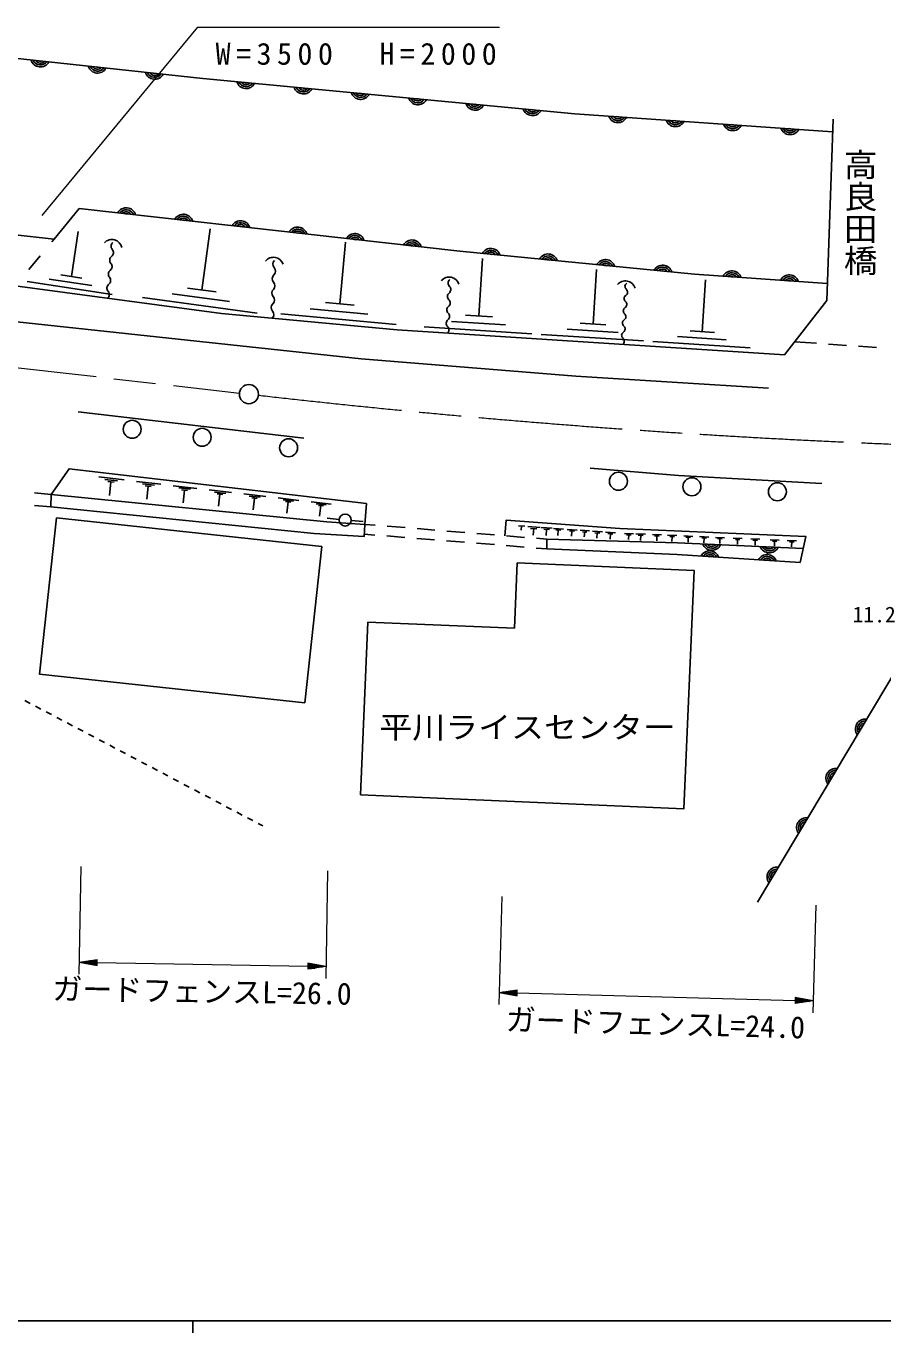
# Model space of a CAD drawing. Units: millimetres, scale not verified. Extents: x 40000 to 680000, y 20000 to 380000.
# Drawn here: x 254090 to 325593, y 204000 to 313115 of the extents above; entities that cross this region are included whole.
import ezdxf
from ezdxf.enums import TextEntityAlignment as Align

# ---------------------------------------------------------------- set-up
doc = ezdxf.new("R2010")
doc.units = ezdxf.units.MM
doc.header["$LTSCALE"] = 1000
doc.linetypes.add('CHAIN', pattern=[18.5, 12, -1.5, 3.5, -1.5])
for name, color, linetype, lineweight in [('M-BGD', 7, 'Continuous', 25), ('M-BMK', 2, 'CHAIN', 13), ('M-BMK-SRVR', 3, 'Continuous', 25), ('M-STR-HTXT', 7, 'Continuous', 13), ('M-STR-STRD', 7, 'Continuous', 25), ('M-TTL-BAND', 7, 'Continuous', 25)]:
    doc.layers.add(name, color=color, linetype=linetype, lineweight=lineweight)
doc.styles.add('@ＭＳ ゴシック', font='')
doc.styles.add('ＭＳ ゴシック', font='')
doc.styles.get('@ＭＳ ゴシック').set_extended_font_data('@MS Gothic')
doc.styles.get('ＭＳ ゴシック').set_extended_font_data('MS Gothic')

msp = doc.modelspace()

# ---------------------------------------------------------------- linework, layer by layer
at = {"layer": 'M-BGD'}
for p, q in [((320907, 290198), (321439, 305343)), ((256428, 295338), (251932, 295819)), ((257863, 292202), (258440, 295978)), ((268764, 291080), (269461, 296191)), ((256228, 295099), (256428, 295338)), ((280270, 289936), (280751, 295072)), ((254305, 292796), (255267, 293948)), ((291880, 288917), (292188, 293724)), ((301410, 288242), (301702, 292795)), ((261260, 290717), (254179, 291798)), ((259561, 291460), (256021, 292000)), ((258748, 292067), (256978, 292337)), ((310526, 287602), (310804, 291933)), ((273382, 289149), (263799, 290455)), ((271073, 290115), (266282, 290767)), ((269962, 290917), (267567, 291243)), ((282618, 289069), (277803, 289519)), ((281474, 289823), (279066, 290049)), ((284965, 288202), (275335, 289102)), ((294094, 288172), (289588, 288461)), ((293006, 288845), (290753, 288989)), ((302477, 288174), (300343, 288310)), ((296309, 287426), (287296, 288004)), ((305605, 286830), (297069, 287377)), ((303508, 287536), (299239, 287810)), ((312521, 286930), (308461, 287191)), ((311541, 287537), (309511, 287667)), ((314517, 286259), (306396, 286779)), ((318224, 286763), (320065, 286633)), ((321063, 286563), (322559, 286457)), ((323556, 286387), (325053, 286281)), ((260146, 275468), (262263, 275221)), ((260659, 275265), (261717, 275142)), ((260907, 275093), (261436, 275031)), ((261171, 275062), (261040, 273934)), ((263295, 275100), (265333, 274862)), ((256186, 274016), (254799, 274148)), ((256151, 272965), (256186, 274016)), ((263789, 274905), (264807, 274786)), ((264028, 274739), (264537, 274680)), ((264282, 274709), (264155, 273623)), ((266364, 274741), (268324, 274512)), ((266839, 274553), (267819, 274439)), ((267069, 274394), (267559, 274337)), ((267314, 274365), (267192, 273320)), ((269355, 274392), (271240, 274171)), ((269812, 274211), (270754, 274101)), ((270032, 274058), (270504, 274003)), ((270268, 274030), (270151, 273025)), ((272270, 274051), (274081, 273839)), ((254776, 273097), (256151, 272965)), ((272708, 273877), (273614, 273771)), ((272921, 273730), (273374, 273677)), ((273147, 273704), (273034, 272737)), ((275110, 273719), (276850, 273516)), ((275532, 273552), (276402, 273450)), ((275735, 273411), (276170, 273360)), ((275953, 273385), (275844, 272457)), ((277878, 273395), (279549, 273200)), ((278283, 273235), (279118, 273138)), ((278479, 273099), (278896, 273051)), ((278687, 273075), (278583, 272184)), ((282347, 271511), (282495, 273258)), ((280218, 271924), (279224, 272032)), ((281214, 271833), (282211, 271757)), ((283200, 270623), (282295, 270696)), ((282347, 271511), (283226, 271439)), ((284223, 271359), (285718, 271237)), ((286715, 271156), (288210, 271035)), ((289206, 270954), (290701, 270833)), ((291698, 270752), (293193, 270630)), ((295175, 271392), (295702, 271353)), ((295438, 271373), (295413, 271022)), ((295950, 271335), (296978, 271261)), ((296197, 271180), (296711, 271142)), ((296454, 271161), (296414, 270613)), ((297067, 271254), (298005, 271186)), ((297292, 271112), (297762, 271078)), ((297527, 271095), (297491, 270594)), ((298097, 271179), (298933, 271118)), ((298298, 271052), (298716, 271022)), ((298507, 271037), (298475, 270592)), ((299243, 271095), (300069, 271035)), ((299441, 270970), (299854, 270940)), ((299648, 270955), (299616, 270515)), ((300327, 271017), (301101, 270960)), ((300513, 270899), (300900, 270871)), ((300706, 270885), (300676, 270472)), ((301347, 270942), (302183, 270881)), ((301548, 270815), (301966, 270785)), ((301757, 270800), (301724, 270354)), ((302448, 270862), (303285, 270801)), ((302649, 270735), (303068, 270705)), ((302859, 270720), (302826, 270274)), ((304021, 270759), (304772, 270726)), ((304204, 270651), (304579, 270634)), ((304392, 270643), (304374, 270242)), ((304986, 270717), (305787, 270682)), ((306359, 270657), (307127, 270624)), ((285691, 270421), (284196, 270542)), ((288183, 270220), (286688, 270341)), ((290675, 270018), (289180, 270139)), ((293167, 269817), (291672, 269938)), ((295659, 269615), (294164, 269736)), ((294190, 270549), (295685, 270428)), ((297560, 269461), (296656, 269535)), ((296682, 270347), (297560, 270276)), ((297560, 270276), (297560, 269461)), ((297560, 270276), (308465, 269976)), ((305181, 270601), (305582, 270584)), ((305382, 270593), (305363, 270165)), ((306547, 270546), (306931, 270530)), ((306739, 270538), (306721, 270129)), ((307625, 270602), (308393, 270569)), ((307812, 270491), (308196, 270475)), ((308004, 270483), (307986, 270073)), ((308465, 269976), (318944, 269503)), ((308969, 270544), (309737, 270510)), ((309156, 270433), (309540, 270416)), ((309348, 270424), (309331, 270015)), ((310289, 270486), (311057, 270453)), ((310477, 270375), (310861, 270359)), ((310669, 270367), (310651, 269957)), ((311612, 270428), (312379, 270395)), ((311799, 270318), (312183, 270301)), ((311991, 270309), (311973, 269900)), ((313095, 270364), (313862, 270330)), ((313282, 270253), (313666, 270236)), ((313474, 270245), (313456, 269835)), ((314567, 270300), (315335, 270266)), ((314754, 270189), (315138, 270172)), ((314946, 270181), (314928, 269771)), ((316182, 270229), (316950, 270196)), ((316370, 270119), (316754, 270102)), ((316562, 270110), (316544, 269701)), ((317610, 270167), (318378, 270134)), ((317797, 270056), (318181, 270040)), ((317989, 270048), (317971, 269638)), ((308424, 268983), (297560, 269461)), ((318689, 268321), (308424, 268983)), ((332570, 269232), (315120, 239970)), ((295071, 268296), (294838, 262832)), ((282615, 263352), (282002, 248918)), ((294838, 262832), (282615, 263352)), ((254427, 256560), (253985, 256793)), ((255312, 256094), (254869, 256327)), ((256196, 255628), (255754, 255861)), ((257081, 255162), (256639, 255395)), ((257966, 254696), (257524, 254929)), ((258851, 254230), (258408, 254463)), ((259736, 253764), (259293, 253997)), ((260620, 253298), (260178, 253531)), ((261505, 252832), (261063, 253065)), ((262390, 252366), (261947, 252599)), ((263275, 251900), (262832, 252133)), ((264159, 251433), (263717, 251666)), ((265044, 250967), (264602, 251200)), ((265929, 250501), (265487, 250734)), ((266814, 250035), (266371, 250268)), ((267698, 249569), (267256, 249802)), ((268583, 249103), (268141, 249336)), ((269468, 248637), (269026, 248870)), ((270353, 248171), (269910, 248404)), ((271238, 247705), (270795, 247938)), ((272122, 247239), (271680, 247472)), ((273007, 246773), (272565, 247006)), ((273838, 246336), (273449, 246540))]:
    msp.add_line(p, q, dxfattribs=at)
for points in [[(126482, 323567), (153978, 320643), (236874, 312185), (268848, 308743), (299885, 305805), (321403, 304301)], [(126096, 306197), (231104, 295142), (238810, 293347), (270385, 289119), (285051, 287747), (317374, 285675), (320907, 290198)], [(320957, 291628), (309867, 292399), (290280, 294311), (258522, 297886), (256428, 295338)], [(256186, 274016), (257673, 276160), (282495, 273258)], [(256186, 274016), (279198, 271721), (282347, 271511)], [(256151, 272965), (278135, 270759), (282302, 270503), (282347, 271511)], [(294035, 270562), (294158, 271867), (303645, 271176), (319159, 270500), (318689, 268321)], [(282002, 248918), (308987, 247771), (309833, 267668), (295071, 268296)]]:
    msp.add_lwpolyline(points, dxfattribs=at)
msp.add_lwpolyline([(256612, 272055), (278759, 269661), (277349, 256619), (255202, 259013)], close=True, dxfattribs=at)
for centre, radius in [((262940, 279450), 750), ((268780, 278782), 750), ((275996, 277906), 750), ((303524, 275112), 750), ((309656, 274653), 750), ((316788, 274236), 750), ((280715, 271871), 500)]:
    msp.add_circle(centre, radius, dxfattribs=at)
for centre, radius, start, end in [((255280, 310518), 812, 196.47596, 331.23623), ((255280, 310518), 650, 202.59175, 325.12044), ((255280, 310518), 488, 213.72443, 313.98775), ((255280, 310518), 325, 247.91372, 279.79846), ((260053, 310004), 812, 196.47596, 331.23623), ((260053, 310004), 650, 202.59175, 325.12044), ((260053, 310004), 488, 213.72443, 313.98775), ((260053, 310004), 325, 247.91372, 279.79846), ((264825, 309490), 812, 196.47596, 331.23623), ((264825, 309490), 650, 202.59175, 325.12044), ((264825, 309490), 488, 213.72443, 313.98775), ((264825, 309490), 325, 247.91372, 279.79846), ((272449, 308716), 812, 197.21333, 331.9736), ((272449, 308716), 650, 203.32912, 325.85781), ((272449, 308716), 488, 214.46181, 314.72513), ((272449, 308716), 325, 248.6511, 280.53584), ((277228, 308264), 812, 197.21333, 331.9736), ((277228, 308264), 650, 203.32912, 325.85781), ((277228, 308264), 488, 214.46181, 314.72513), ((277228, 308264), 325, 248.6511, 280.53584), ((282007, 307811), 812, 197.21333, 331.9736), ((282007, 307811), 650, 203.32912, 325.85781), ((282007, 307811), 488, 214.46181, 314.72513), ((282007, 307811), 325, 248.6511, 280.53584), ((286785, 307359), 812, 197.21333, 331.9736), ((286785, 307359), 650, 203.32912, 325.85781), ((286785, 307359), 488, 214.46181, 314.72513), ((286785, 307359), 325, 248.6511, 280.53584), ((291564, 306907), 812, 197.21333, 331.9736), ((291564, 306907), 650, 203.32912, 325.85781), ((291564, 306907), 488, 214.46181, 314.72513), ((291564, 306907), 325, 248.6511, 280.53584), ((296343, 306455), 812, 197.21333, 331.9736), ((296343, 306455), 650, 203.32912, 325.85781), ((296343, 306455), 488, 214.46181, 314.72513), ((296343, 306455), 325, 248.6511, 280.53584), ((303483, 305867), 812, 198.62069, 333.38096), ((303483, 305867), 650, 204.73648, 327.26517), ((303483, 305867), 488, 215.86917, 316.13248), ((303483, 305867), 325, 250.05846, 281.94319), ((308272, 305532), 812, 198.62069, 333.38096), ((308272, 305532), 650, 204.73648, 327.26517), ((308272, 305532), 488, 215.86917, 316.13248), ((308272, 305532), 325, 250.05846, 281.94319), ((313060, 305198), 812, 198.62069, 333.38096), ((313060, 305198), 650, 204.73648, 327.26517), ((313060, 305198), 488, 215.86917, 316.13248), ((313060, 305198), 325, 250.05846, 281.94319), ((317848, 304863), 812, 198.62069, 333.38096), ((317848, 304863), 650, 204.73648, 327.26517), ((317848, 304863), 488, 215.86917, 316.13248), ((317848, 304863), 325, 250.05846, 281.94319), ((262442, 297131), 812, 16.19738, 150.95765), ((262442, 297131), 650, 22.31316, 144.84186), ((262442, 297131), 488, 33.44585, 133.70917), ((262442, 297131), 325, 67.63514, 99.51988), ((267212, 296594), 812, 16.19738, 150.95765), ((267212, 296594), 650, 22.31316, 144.84186), ((267212, 296594), 488, 33.44585, 133.70917), ((267212, 296594), 325, 67.63514, 99.51988), ((271982, 296057), 812, 16.19738, 150.95765), ((271982, 296057), 650, 22.31316, 144.84186), ((271982, 296057), 488, 33.44585, 133.70917), ((271982, 296057), 325, 67.63514, 99.51988), ((276751, 295520), 812, 16.19738, 150.95765), ((276751, 295520), 650, 22.31316, 144.84186), ((276751, 295520), 488, 33.44585, 133.70917), ((276751, 295520), 325, 67.63514, 99.51988), ((281521, 294983), 812, 16.19738, 150.95765), ((261240, 294446), 850, 12.69624, 136.55126), ((261584, 294734), 405, 128.07298, 220.58268), ((281521, 294983), 650, 22.31316, 144.84186), ((281521, 294983), 488, 33.44585, 133.70917), ((281521, 294983), 325, 67.63514, 99.51988), ((286291, 294446), 812, 16.19738, 150.95765), ((286291, 294446), 650, 22.31316, 144.84186), ((286291, 294446), 488, 33.44585, 133.70917), ((286291, 294446), 325, 67.63514, 99.51988), ((261469, 293569), 405, 128.07298, 220.58268), ((260969, 294207), 405, 308.07298, 40.58268), ((274737, 292963), 850, 18.61016, 142.46519), ((275098, 293239), 427, 133.0204, 222.94949), ((292877, 293744), 812, 17.04414, 151.80441), ((292877, 293744), 650, 23.15993, 145.68862), ((292877, 293744), 488, 34.29262, 134.55594), ((292877, 293744), 325, 68.48191, 100.36665), ((297655, 293278), 812, 17.04414, 151.80441), ((297655, 293278), 650, 23.15993, 145.68862), ((297655, 293278), 488, 34.29262, 134.55594), ((297655, 293278), 325, 68.48191, 100.36665), ((302432, 292811), 812, 17.04414, 151.80441), ((261353, 292404), 405, 128.07298, 220.58268), ((260853, 293042), 405, 308.07298, 40.58268), ((274473, 292656), 427, 313.0204, 42.94949), ((302432, 292811), 650, 23.15993, 145.68862), ((302432, 292811), 488, 34.29262, 134.55594), ((302432, 292811), 325, 68.48191, 100.36665), ((307209, 292345), 812, 17.04414, 151.80441), ((307209, 292345), 650, 23.15993, 145.68862), ((307209, 292345), 488, 34.29262, 134.55594), ((307209, 292345), 325, 68.48191, 100.36665), ((312996, 291868), 812, 18.6416, 153.40187), ((312996, 291868), 650, 24.75739, 147.28609), ((261237, 291239), 405, 128.07298, 220.58268), ((260737, 291877), 405, 308.07298, 40.58268), ((275056, 292031), 427, 133.0204, 222.94949), ((274430, 291449), 427, 313.0204, 42.94949), ((289400, 291314), 850, 16.55866, 140.41368), ((289683, 291654), 375, 129.05712, 225.45369), ((289157, 291120), 375, 309.05712, 45.45369), ((304101, 290992), 850, 17.03155, 140.88657), ((304395, 291384), 325, 124.08633, 228.11253), ((312996, 291868), 488, 35.89008, 136.1534), ((312996, 291868), 325, 70.07937, 101.96411), ((317785, 291535), 812, 18.6416, 153.40187), ((317785, 291535), 650, 24.75739, 147.28609), ((317785, 291535), 488, 35.89008, 136.1534), ((317785, 291535), 325, 70.07937, 101.96411), ((260622, 290712), 405, 308.07298, 40.58268), ((275013, 290824), 427, 133.0204, 222.94949), ((274388, 290241), 427, 313.0204, 42.94949), ((289630, 290538), 375, 129.05712, 225.45369), ((289104, 290003), 375, 309.05712, 45.45369), ((304325, 290362), 325, 124.08633, 228.11253), ((303961, 290900), 325, 304.08633, 48.11253), ((274971, 289616), 427, 133.0204, 222.94949), ((274345, 289034), 427, 313.0204, 42.94949), ((289576, 289421), 375, 129.05712, 225.45369), ((304255, 289339), 325, 124.08633, 228.11253), ((303891, 289878), 325, 304.08633, 48.11253), ((289523, 288305), 375, 129.05712, 225.45369), ((289050, 288887), 375, 309.05712, 45.45369), ((304186, 288317), 325, 124.08633, 228.11253), ((303752, 287833), 325, 304.08633, 48.11253), ((303821, 288855), 325, 304.08633, 48.11253), ((288997, 287770), 375, 309.05712, 45.45369), ((304116, 287294), 325, 124.08633, 228.11253), ((303682, 286810), 325, 304.08633, 48.11253), ((311321, 270160), 812, 200.03554, 334.79581), ((311321, 270160), 650, 206.15133, 328.68002), ((311321, 270160), 488, 217.28402, 317.54733), ((311321, 270160), 325, 251.47331, 283.35804), ((316116, 269943), 812, 200.03554, 334.79581), ((316116, 269943), 650, 206.15133, 328.68002), ((316116, 269943), 488, 217.28402, 317.54733), ((316116, 269943), 325, 251.47331, 283.35804), ((311141, 268494), 812, 18.93081, 153.69108), ((311141, 268494), 650, 25.0466, 147.57529), ((311141, 268494), 488, 36.17928, 136.4426), ((311141, 268494), 325, 70.36857, 102.25331), ((315931, 268185), 812, 18.93081, 153.69108), ((315931, 268185), 650, 25.0466, 147.57529), ((315931, 268185), 488, 36.17928, 136.4426), ((315931, 268185), 325, 70.36857, 102.25331), ((324114, 254441), 812, 81.8117, 216.57197), ((324114, 254441), 650, 87.92748, 210.45618), ((324114, 254441), 488, 99.06017, 199.32349), ((324114, 254441), 325, 133.24946, 165.1342), ((321655, 250318), 812, 81.8117, 216.57197), ((321655, 250318), 650, 87.92748, 210.45618), ((321655, 250318), 488, 99.06017, 199.32349), ((321655, 250318), 325, 133.24946, 165.1342), ((319197, 246196), 812, 81.8117, 216.57197), ((319197, 246196), 650, 87.92748, 210.45618), ((319197, 246196), 488, 99.06017, 199.32349), ((319197, 246196), 325, 133.24946, 165.1342), ((316738, 242073), 812, 81.8117, 216.57197), ((316738, 242073), 650, 87.92748, 210.45618), ((316738, 242073), 488, 99.06017, 199.32349), ((316738, 242073), 325, 133.24946, 165.1342)]:
    msp.add_arc(centre, radius, start, end, dxfattribs=at)
at = {"layer": 'M-BMK'}
msp.add_line((174481, 293624), (271888, 282477), dxfattribs=at)
msp.add_arc((355580, 1001601), 723975, 263.48837, 271.22989, dxfattribs=at)
at = {"layer": 'M-BMK-SRVR'}
msp.add_circle((272683, 282386), 800, dxfattribs=at)
at = {"layer": 'M-STR-HTXT'}
for p, q in [((255423, 297304), (268411, 313018)), ((268411, 313018), (293611, 313018)), ((258653, 242941), (258497, 233942)), ((279248, 242582), (279091, 233583)), ((293795, 240430), (293548, 231433)), ((319986, 239712), (319740, 230716)), ((258514, 234942), (260018, 235166)), ((258514, 234942), (260009, 234666)), ((258514, 234942), (260014, 234916)), ((260013, 234866), (258813, 234887)), ((260015, 234966), (258815, 234987)), ((259112, 234832), (260012, 234816)), ((259116, 235032), (260016, 235016)), ((260011, 234766), (259411, 234776)), ((260016, 235066), (259417, 235076)), ((259710, 234721), (260010, 234716)), ((259717, 235121), (260017, 235116)), ((260009, 234666), (260018, 235166)), ((260014, 234916), (277609, 234609)), ((277613, 234859), (277604, 234359)), ((279109, 234583), (277609, 234609)), ((277610, 234659), (278809, 234638)), ((277611, 234759), (278211, 234749)), ((278510, 234694), (277611, 234709)), ((277912, 234804), (277612, 234809)), ((279109, 234583), (277613, 234859)), ((279109, 234583), (277604, 234359)), ((277905, 234404), (277605, 234409)), ((277606, 234459), (278206, 234449)), ((278507, 234494), (277607, 234509)), ((277608, 234559), (278808, 234539)), ((293576, 232433), (295082, 232642)), ((293576, 232433), (295068, 232142)), ((293576, 232433), (295075, 232392)), ((295076, 232442), (293877, 232475)), ((294178, 232516), (295078, 232492)), ((295079, 232542), (294479, 232558)), ((294781, 232600), (295081, 232592)), ((295068, 232142), (295082, 232642)), ((295074, 232342), (293874, 232375)), ((294173, 232316), (295072, 232292)), ((295071, 232242), (294471, 232258)), ((294770, 232200), (295070, 232192)), ((295075, 232392), (318268, 231756)), ((318275, 232006), (318261, 231506)), ((319767, 231715), (318261, 231506)), ((318562, 231548), (318262, 231556)), ((318264, 231606), (318863, 231590)), ((319165, 231632), (318265, 231656)), ((318266, 231706), (319466, 231673)), ((319767, 231715), (318268, 231756)), ((318269, 231806), (319469, 231773)), ((319170, 231832), (318271, 231856)), ((318272, 231906), (318872, 231890)), ((318573, 231948), (318273, 231956)), ((319767, 231715), (318275, 232006))]:
    msp.add_line(p, q, dxfattribs=at)
at = {"layer": 'M-STR-STRD'}
msp.add_line((258439, 280899), (277261, 278715), dxfattribs=at)
for points in [[(125279, 302897), (230235, 290909), (282051, 285340), (299975, 283894), (316037, 282896)], [(301159, 276210), (308542, 275601), (320491, 274913)]]:
    msp.add_lwpolyline(points, dxfattribs=at)
at = {"layer": 'M-TTL-BAND'}
for p, q in [((40000, 205000), (579000, 205000)), ((268000, 205000), (268000, 204000))]:
    msp.add_line(p, q, dxfattribs=at)

# ---------------------------------------------------------------- texts
at = {"layer": 'M-BGD', "style": '@ＭＳ ゴシック', "width": 0.95}
msp.add_text('高良田橋', height=2062, rotation=270, dxfattribs=at).set_placement((322052, 297557), align=Align.BOTTOM_CENTER)
at = {"layer": 'M-BGD', "style": 'ＭＳ ゴシック'}
msp.add_text('11.2', height=1320, dxfattribs=at).set_placement((323073, 262929), align=Align.BOTTOM_LEFT)
at = {"layer": 'M-BGD', "style": 'ＭＳ ゴシック', "width": 1.1}
msp.add_text('平川ライスセンター', height=1833, dxfattribs=at).set_placement((295943, 253107), align=Align.BOTTOM_CENTER)
at = {"layer": 'M-STR-HTXT', "style": 'ＭＳ ゴシック'}
for s, rotation, p in [('ガードフェンスL=26.0', 359.002, (268747, 231063)), ('ガードフェンスL=24.0', 358.431, (306570, 228375))]:
    msp.add_text(s, height=1833, rotation=rotation, dxfattribs=at).set_placement(p, align=Align.BOTTOM_CENTER)
at = {"layer": 'M-STR-HTXT', "insert": (281866, 309861), "char_height": 1833, "attachment_point": 8, "style": 'ＭＳ ゴシック'}
msp.add_mtext('\\T1.37;W=3500\u3000H=2000', dxfattribs=at)

doc.saveas('drawing.dxf')
